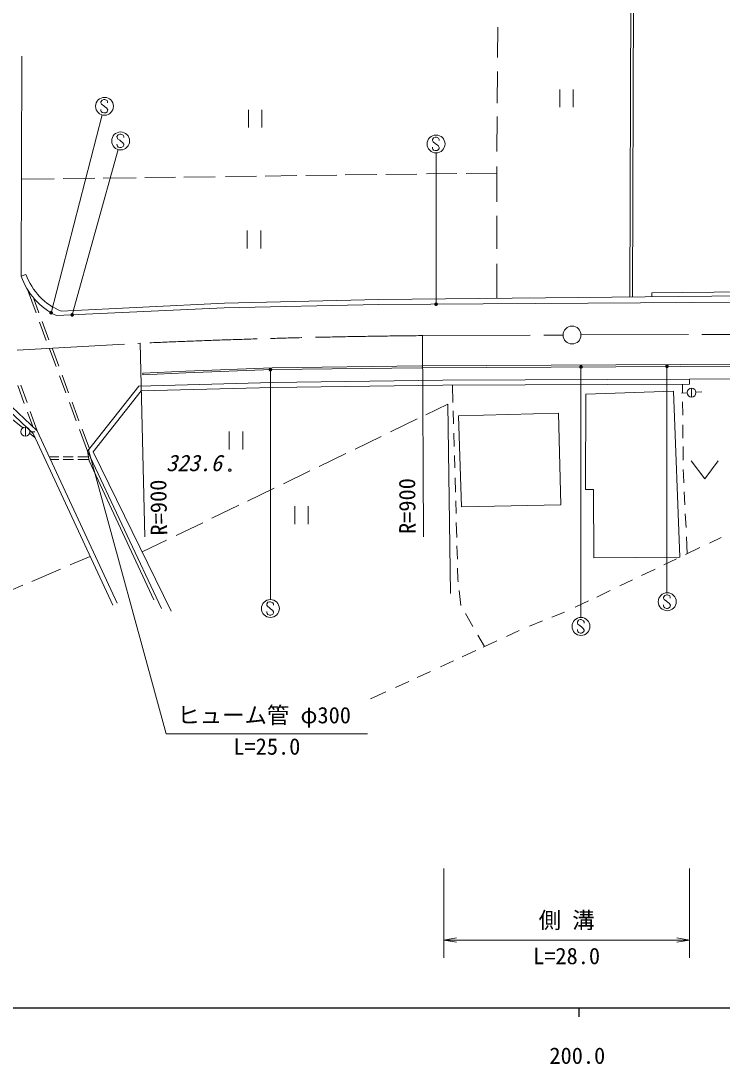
# Model space of a CAD drawing. Units: millimetres, scale not verified. Extents: x 40000 to 680000, y 20000 to 380000.
# Drawn here: x 205695 to 284018, y 198715 to 315163 of the extents above; entities that cross this region are included whole.
import ezdxf
from ezdxf.enums import TextEntityAlignment as Align

# ---------------------------------------------------------------- set-up
doc = ezdxf.new("R2010")
doc.units = ezdxf.units.MM
doc.header["$LTSCALE"] = 1000
doc.linetypes.add('CHAIN', pattern=[18.5, 12, -1.5, 3.5, -1.5])
for name, color, linetype, lineweight in [('M-BGD', 7, 'Continuous', 13), ('M-BMK', 2, 'CHAIN', 13), ('M-BMK-SRVR', 3, 'Continuous', 13), ('M-STR-HTXT', 7, 'Continuous', 13), ('M-STR-STR3', 7, 'Continuous', 13), ('M-STR-STRC', 7, 'Continuous', 13), ('M-TTL-BAND', 7, 'Continuous', 25)]:
    doc.layers.add(name, color=color, linetype=linetype, lineweight=lineweight)
doc.styles.add('ＭＳ ゴシック', font='')
doc.styles.get('ＭＳ ゴシック').set_extended_font_data('MS Gothic')

# ---------------------------------------------------------------- blocks, each defined once
blk = doc.blocks.new('open_arrow')
at = {"color": 0, "linetype": 'Continuous', "lineweight": -2}
blk.add_lwpolyline([(7.5, 1.25), (0, 0), (7.5, -1.25)], dxfattribs=at)
blk = doc.blocks.new('filled_dot')
at = {"color": 0, "linetype": 'Continuous', "lineweight": -2, "const_width": 1.25}
blk.add_lwpolyline([(-0.625, 0, 1), (0.625, 0, 1)], format="xyb", close=True, dxfattribs=at)

msp = doc.modelspace()

# ---------------------------------------------------------------- linework, layer by layer
at = {"layer": 'M-BGD'}
for p, q in [((273837, 326377), (273690, 284345)), ((274137, 326220), (273991, 284348)), ((258948, 314472), (258928, 311070)), ((205793, 311226), (205729, 286665)), ((258919, 309521), (258898, 305986)), ((265880, 305514), (265880, 307514)), ((267380, 307514), (267380, 305514)), ((231111, 303247), (231111, 305247)), ((232611, 305247), (232611, 303247)), ((258889, 304483), (258867, 300593)), ((251001, 298078), (254398, 298122)), ((255445, 298136), (258853, 298180)), ((258855, 294975), (258852, 298909)), ((205757, 297490), (209418, 297538)), ((210428, 297551), (213956, 297597)), ((214892, 297609), (218568, 297657)), ((219542, 297669), (222971, 297714)), ((223906, 297726), (227391, 297771)), ((228551, 297786), (231999, 297831)), ((232972, 297844), (236532, 297890)), ((237505, 297903), (240993, 297948)), ((241928, 297960), (245460, 298006)), ((246473, 298019), (249917, 298064)), ((258856, 293383), (258858, 289714)), ((230983, 289756), (230983, 291756)), ((232483, 291756), (232483, 289756)), ((258859, 288034), (258862, 284192)), ((205732, 286657), (206269, 286859)), ((276157, 284821), (330684, 285384)), ((207404, 282567), (206435, 285178)), ((207715, 282591), (207095, 284261)), ((245656, 283497), (356344, 284174)), ((245685, 284056), (356344, 285199)), ((276162, 284371), (276157, 284821)), ((209665, 282258), (228418, 283146)), ((210197, 282772), (228447, 283647)), ((228418, 283146), (245656, 283497)), ((228447, 283647), (245685, 284056)), ((208540, 279504), (207786, 281536)), ((208836, 279570), (208075, 281621)), ((209626, 276577), (208896, 278546)), ((209929, 276621), (209217, 278543)), ((250471, 276646), (354160, 277198)), ((219301, 275856), (224115, 276066)), ((224115, 276066), (233770, 276443)), ((224123, 275866), (233775, 276243)), ((233770, 276443), (250471, 276646)), ((233775, 276243), (250472, 276446)), ((250472, 276446), (354161, 276998)), ((210718, 273632), (210011, 275540)), ((211029, 273657), (210307, 275605)), ((219301, 275856), (219310, 275656)), ((219310, 275656), (224123, 275866)), ((233787, 274789), (252815, 275052)), ((252815, 275052), (280387, 275161)), ((280387, 275161), (298972, 275296)), ((280389, 274611), (280387, 275161)), ((205356, 274457), (206076, 272472)), ((205697, 274512), (206396, 272550)), ((213128, 267136), (218876, 274395)), ((213771, 267062), (219147, 273852)), ((218876, 274395), (233787, 274789)), ((219147, 273852), (233798, 274239)), ((233798, 274239), (252820, 274502)), ((252820, 274502), (280389, 274611)), ((253891, 274507), (253947, 272565)), ((278585, 273825), (268783, 273496)), ((279275, 255307), (278585, 273825)), ((279575, 274607), (279586, 273596)), ((280598, 274175), (280598, 273175)), ((281093, 273710), (281765, 273757)), ((211873, 270521), (211120, 272551)), ((212187, 270537), (211421, 272600)), ((268783, 273496), (268750, 262872)), ((280093, 273650), (279471, 273613)), ((279597, 272623), (279613, 271145)), ((204335, 271661), (207057, 269090)), ((204684, 272088), (207511, 269418)), ((206438, 271476), (207015, 269886)), ((206751, 271553), (207511, 269418)), ((250935, 271195), (253377, 272375)), ((253377, 272375), (253684, 251255)), ((253974, 271626), (254015, 270170)), ((265724, 271358), (254573, 271095)), ((266020, 261129), (265724, 271358)), ((204018, 271273), (205927, 269728)), ((246992, 269290), (249964, 270726)), ((254573, 271095), (254902, 260931)), ((206198, 269808), (206198, 268808)), ((206665, 269130), (207263, 268647)), ((206693, 269290), (207270, 269273)), ((207057, 269090), (215964, 249932)), ((207511, 269418), (216463, 250164)), ((213128, 267136), (212235, 269543)), ((213346, 267411), (212534, 269601)), ((228971, 267332), (228971, 269332)), ((230471, 269332), (230471, 267332)), ((254044, 269161), (254088, 267643)), ((279625, 270070), (279641, 268599)), ((243019, 267370), (245940, 268782)), ((221401, 249577), (213128, 267136)), ((213128, 267136), (213309, 266049)), ((222482, 249266), (213771, 267062)), ((239013, 265435), (241982, 266870)), ((279652, 267656), (279669, 266124)), ((208858, 266519), (209930, 266514)), ((208998, 266219), (209943, 266214)), ((210427, 266212), (211577, 266206)), ((210438, 266512), (211527, 266506)), ((212060, 266204), (213284, 266198)), ((212072, 266504), (213234, 266498)), ((220539, 250532), (213309, 266049)), ((254117, 266636), (254155, 265288)), ((280571, 266043), (282071, 264043)), ((282071, 264043), (283571, 266043)), ((235016, 263504), (237966, 264929)), ((279680, 265083), (279687, 264495)), ((279687, 264495), (279732, 263590)), ((254187, 264174), (254233, 262571)), ((230994, 261561), (233994, 263010)), ((268750, 262872), (269638, 262872)), ((269638, 262872), (269704, 255241)), ((279781, 262612), (279855, 261160)), ((227033, 259647), (230024, 261092)), ((236289, 258979), (236289, 260979)), ((237789, 260979), (237789, 258979)), ((254261, 261596), (254301, 260194)), ((254902, 260931), (266020, 261129)), ((279905, 260157), (279983, 258618)), ((223058, 257726), (226008, 259152)), ((254331, 259154), (254378, 257515)), ((280035, 257584), (280130, 255689)), ((282622, 256881), (283908, 257497)), ((219243, 255884), (221957, 257195)), ((254405, 256572), (254448, 255070)), ((279933, 255595), (281541, 256364)), ((211216, 254438), (213429, 255384)), ((269704, 255241), (279275, 255307)), ((277507, 254435), (278932, 255116)), ((206928, 252604), (210126, 253971)), ((254477, 254058), (254512, 252859)), ((275026, 253248), (276530, 253967)), ((254512, 252859), (254546, 252558)), ((272600, 252088), (274001, 252758)), ((202482, 250702), (205903, 252166)), ((254657, 251565), (254845, 249895)), ((270020, 250854), (271518, 251570)), ((267615, 249703), (269095, 250411)), ((255342, 249031), (256185, 247567)), ((262513, 247601), (263969, 248190)), ((265005, 248609), (266394, 249172)), ((259944, 246459), (261355, 247108)), ((256745, 246594), (257477, 245324)), ((257332, 245257), (258842, 245952)), ((254990, 244180), (256514, 244881)), ((252565, 243065), (254030, 243738)), ((249966, 241869), (251461, 242556)), ((247528, 240747), (249028, 241437)), ((244753, 239471), (246472, 240262))]:
    msp.add_line(p, q, dxfattribs=at)
for centre, radius in [((280598, 273675), 500), ((206198, 269308), 500), ((229032, 265009), 150), ((229032, 265009), 100)]:
    msp.add_circle(centre, radius, dxfattribs=at)
for centre, radius, start, end in [((212992, 289203), 7693, 199.26043, 244.40109), ((212738, 289146), 6862, 199.50264, 248.26745)]:
    msp.add_arc(centre, radius, start, end, dxfattribs=at)
at = {"layer": 'M-BMK'}
for p, q in [((250588, 280032), (266254, 280094)), ((268254, 280102), (366254, 280487)), ((168347, 276335), (219069, 279184))]:
    msp.add_line(p, q, dxfattribs=at)
msp.add_arc((259037, -619928), 900000, 90.53791, 92.54528, dxfattribs=at)
at = {"layer": 'M-BMK-SRVR'}
msp.add_circle((267254, 280098), 1000, dxfattribs=at)
at = {"layer": 'M-STR-HTXT'}
for p, q in [((250654, 257569), (250565, 280032)), ((219525, 257561), (219036, 279182))]:
    msp.add_line(p, q, dxfattribs=at)
at = {"layer": 'M-STR-STR3'}
for p, q in [((213257, 267299), (221933, 235570)), ((221933, 235570), (244423, 235572)), ((252918, 220570), (252918, 210570)), ((280389, 220570), (280389, 210570)), ((252918, 212570), (280389, 212570))]:
    msp.add_line(p, q, dxfattribs=at)
at = {"layer": 'M-STR-STRC'}
for p, q in [((214759, 306324), (214635, 306140)), ((214951, 306390), (214759, 306324)), ((215072, 306387), (214951, 306390)), ((215322, 306269), (215072, 306387)), ((215385, 306137), (215322, 306269)), ((214635, 306140), (214638, 306008)), ((214638, 305160), (214635, 305281)), ((214638, 306008), (214701, 305879)), ((214677, 305057), (214638, 305160)), ((214701, 305879), (214956, 305697)), ((214956, 305697), (215085, 305566)), ((215085, 305566), (215264, 305450)), ((215264, 305450), (215391, 305250)), ((215385, 305139), (215325, 305007)), ((215385, 306008), (215385, 306137)), ((215391, 305250), (215385, 305139)), ((214791, 304659), (209071, 282584)), ((214761, 304947), (214677, 305057)), ((214948, 304886), (214761, 304947)), ((215083, 304886), (214948, 304886)), ((215183, 304915), (215083, 304886)), ((215325, 305007), (215183, 304915)), ((216557, 302458), (216433, 302273)), ((216433, 302273), (216436, 302142)), ((216436, 302142), (216499, 302013)), ((216499, 302013), (216755, 301831)), ((216749, 302524), (216557, 302458)), ((216870, 302521), (216749, 302524)), ((216755, 301831), (216884, 301699)), ((217121, 302402), (216870, 302521)), ((216884, 301699), (217063, 301584)), ((217184, 302271), (217121, 302402)), ((217184, 302142), (217184, 302271)), ((251784, 302117), (251661, 301933)), ((251661, 301933), (251663, 301801)), ((251663, 301801), (251726, 301672)), ((251726, 301672), (251982, 301491)), ((251977, 302183), (251784, 302117)), ((252098, 302181), (251977, 302183)), ((252348, 302062), (252098, 302181)), ((252411, 301930), (252348, 302062)), ((252411, 301801), (252411, 301930)), ((211430, 282342), (216572, 300798)), ((216436, 301294), (216433, 301415)), ((216475, 301191), (216436, 301294)), ((216560, 301081), (216475, 301191)), ((216747, 301020), (216560, 301081)), ((216881, 301020), (216747, 301020)), ((216981, 301049), (216881, 301020)), ((217123, 301141), (216981, 301049)), ((217063, 301584), (217189, 301383)), ((217184, 301273), (217123, 301141)), ((217189, 301383), (217184, 301273)), ((251663, 300953), (251661, 301075)), ((251703, 300851), (251663, 300953)), ((251787, 300740), (251703, 300851)), ((251974, 300680), (251787, 300740)), ((252108, 300680), (251974, 300680)), ((251982, 301491), (252111, 301359)), ((252208, 300708), (252108, 300680)), ((252111, 301359), (252290, 301243)), ((252350, 300801), (252208, 300708)), ((252290, 301243), (252416, 301043)), ((252411, 300932), (252350, 300801)), ((252416, 301043), (252411, 300932)), ((252068, 283536), (252068, 300420)), ((233565, 276235), (233565, 250570)), ((268254, 276541), (268254, 248570)), ((277857, 276592), (277857, 251330)), ((277604, 251027), (277480, 250843)), ((277480, 250843), (277482, 250711)), ((277482, 250711), (277546, 250582)), ((277546, 250582), (277801, 250400)), ((277796, 251093), (277604, 251027)), ((277917, 251090), (277796, 251093)), ((277801, 250400), (277930, 250269)), ((278167, 250972), (277917, 251090)), ((278230, 250840), (278167, 250972)), ((278230, 250711), (278230, 250840)), ((233281, 250267), (233158, 250083)), ((233158, 250083), (233160, 249951)), ((233160, 249103), (233158, 249224)), ((233160, 249951), (233223, 249822)), ((233223, 249822), (233479, 249640)), ((233474, 250333), (233281, 250267)), ((233595, 250330), (233474, 250333)), ((233479, 249640), (233608, 249509)), ((233845, 250212), (233595, 250330)), ((233608, 249509), (233787, 249393)), ((233787, 249393), (233913, 249193)), ((233908, 250080), (233845, 250212)), ((233908, 249951), (233908, 250080)), ((277482, 249863), (277480, 249984)), ((277522, 249761), (277482, 249863)), ((277606, 249650), (277522, 249761)), ((277793, 249589), (277606, 249650)), ((277927, 249589), (277793, 249589)), ((278028, 249618), (277927, 249589)), ((277930, 250269), (278109, 250153)), ((278170, 249711), (278028, 249618)), ((278109, 250153), (278236, 249953)), ((278230, 249842), (278170, 249711)), ((278236, 249953), (278230, 249842)), ((233200, 249000), (233160, 249103)), ((233284, 248890), (233200, 249000)), ((233471, 248829), (233284, 248890)), ((233605, 248829), (233471, 248829)), ((233705, 248858), (233605, 248829)), ((233848, 248950), (233705, 248858)), ((233908, 249082), (233848, 248950)), ((233913, 249193), (233908, 249082)), ((267971, 248267), (267847, 248083)), ((267847, 248083), (267850, 247951)), ((268163, 248333), (267971, 248267)), ((268284, 248330), (268163, 248333)), ((268534, 248212), (268284, 248330)), ((268597, 248080), (268534, 248212)), ((268597, 247951), (268597, 248080)), ((267850, 247103), (267847, 247224)), ((267850, 247951), (267913, 247822)), ((267889, 247000), (267850, 247103)), ((267973, 246890), (267889, 247000)), ((267913, 247822), (268168, 247640)), ((268160, 246829), (267973, 246890)), ((268168, 247640), (268297, 247509)), ((268297, 247509), (268476, 247393)), ((268537, 246950), (268395, 246858)), ((268476, 247393), (268603, 247193)), ((268597, 247082), (268537, 246950)), ((268603, 247193), (268597, 247082)), ((268295, 246829), (268160, 246829)), ((268395, 246858), (268295, 246829))]:
    msp.add_line(p, q, dxfattribs=at)
for centre in [(215042, 305627), (216841, 301761), (252068, 301420), (233565, 249570), (277887, 250330), (268254, 247570)]:
    msp.add_circle(centre, 1000, dxfattribs=at)
at = {"layer": 'M-TTL-BAND'}
for p, q in [((40000, 205000), (579000, 205000)), ((268000, 205000), (268000, 204000))]:
    msp.add_line(p, q, dxfattribs=at)

# ---------------------------------------------------------------- block references
at = {"layer": 'M-STR-STR3', "xscale": 193, "yscale": 193}
msp.add_blockref('open_arrow', (252918, 212570), dxfattribs=at)
at = {"layer": 'M-STR-STR3', "xscale": 193, "yscale": 193, "rotation": 180}
msp.add_blockref('open_arrow', (280389, 212570), dxfattribs=at)
at = {"layer": 'M-STR-STRC', "xscale": 160, "yscale": 160}
for p, rotation in [((252068, 283536), 90), ((209071, 282584), 75.5), ((211430, 282342), 74.4), ((233565, 276235), 270), ((268254, 276541), 270), ((277857, 276592), 270)]:
    msp.add_blockref('filled_dot', p, dxfattribs=dict(at, rotation=rotation))

# ---------------------------------------------------------------- texts
at = {"layer": 'M-STR-HTXT', "style": 'ＭＳ ゴシック', "oblique": 15}
msp.add_text('323.6', height=1833, dxfattribs=at).set_placement((221916, 264348), align=Align.BOTTOM_LEFT)
at = {"layer": 'M-STR-HTXT', "style": 'ＭＳ ゴシック'}
for rotation, p in [(90.975, (222592, 257748)), (90.465, (250332, 257901))]:
    msp.add_text('R=900', height=1833, rotation=rotation, dxfattribs=at).set_placement(p, align=Align.BOTTOM_LEFT)
at = {"layer": 'M-STR-STR3', "style": 'ＭＳ ゴシック'}
for s, p in [('ヒューム管 φ300', (223178, 236202)), ('L=25.0', (229428, 232705)), ('側 溝', (263529, 213320)), ('L=28.0', (262904, 209320))]:
    msp.add_text(s, height=1833, dxfattribs=at).set_placement(p, align=Align.BOTTOM_LEFT)
at = {"layer": 'M-TTL-BAND', "style": 'ＭＳ ゴシック'}
msp.add_text('200.0', height=1833, dxfattribs=at).set_placement((267844, 198195), align=Align.BOTTOM_CENTER)

doc.saveas('drawing.dxf')
